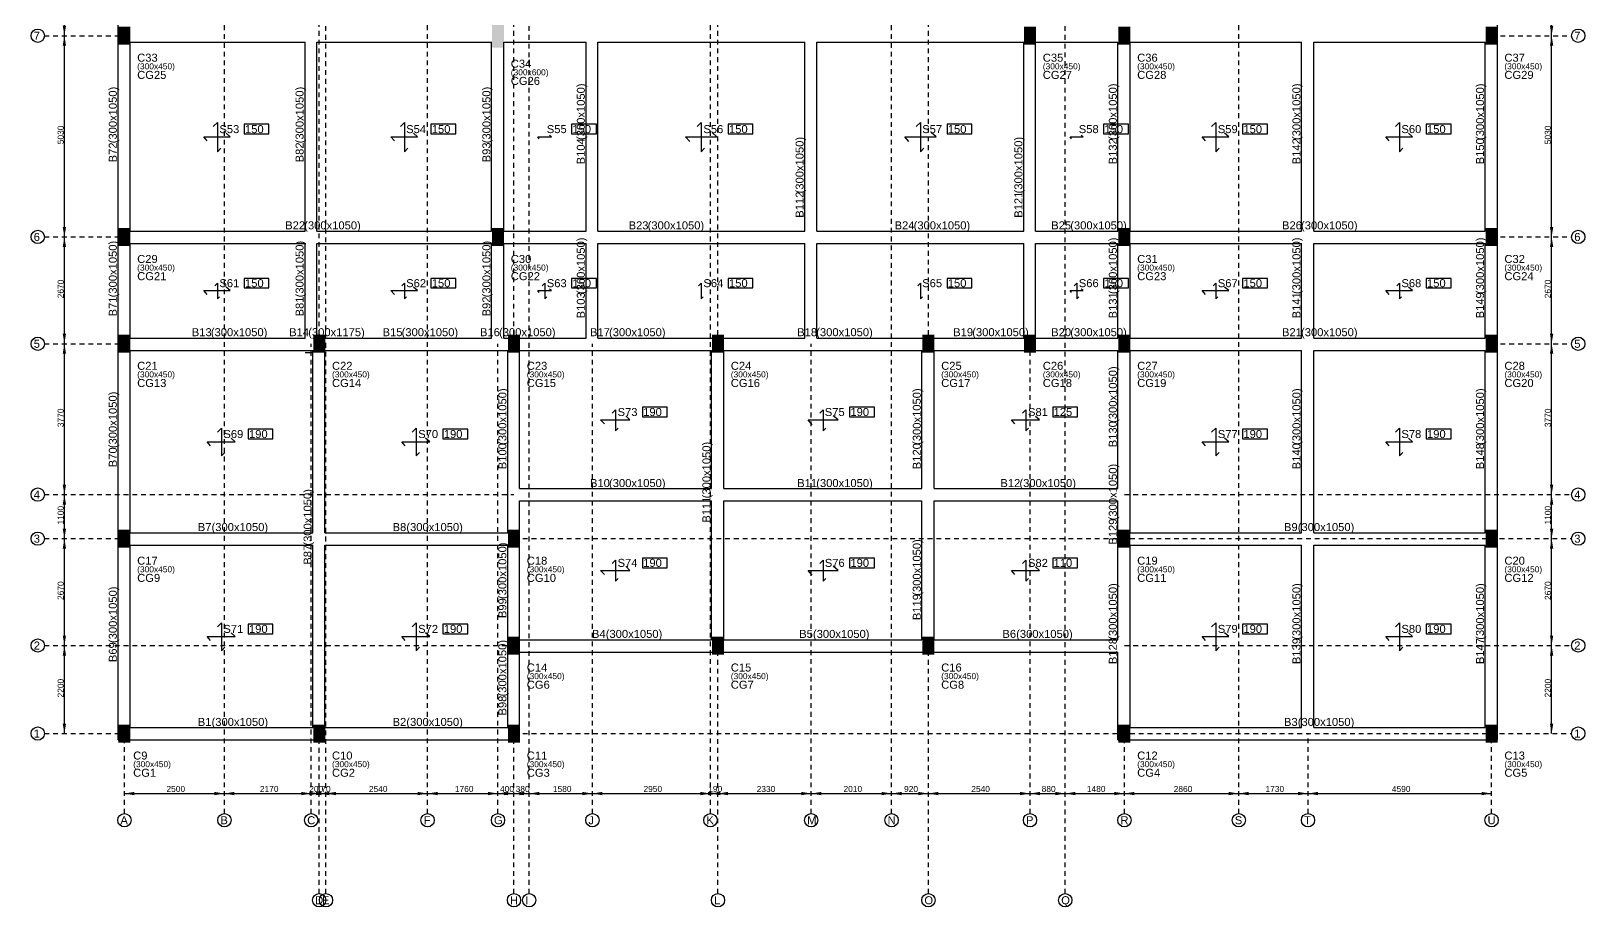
# Model space of a CAD drawing. Extents: x 0 to 98, y 3 to 248.
# Drawn here: x 29.05 to 67.89, y 3.28 to 25.16 of the extents above; entities that cross this region are included whole.
import ezdxf

# ---------------------------------------------------------------- set-up
doc = ezdxf.new("R2010")
doc.units = 0
doc.linetypes.add('ACAD_ISO02W100', pattern=[15, 12, -3])
for name, color, linetype in [('Beam_Dimensions', 3, 'CONTINUOUS'), ('Beam_Name', 3, 'CONTINUOUS'), ('CenterLine', 253, 'CONTINUOUS'), ('Column_Dimensions', 6, 'CONTINUOUS'), ('Column_Group', 6, 'CONTINUOUS'), ('Column_Name', 6, 'CONTINUOUS'), ('Columns', 6, 'CONTINUOUS'), ('Grid_Dimension', 7, 'CONTINUOUS'), ('GridName', 7, 'CONTINUOUS'), ('Layout', 2, 'CONTINUOUS'), ('Slab_Icon', 6, 'CONTINUOUS'), ('Slab_Name', 4, 'CONTINUOUS'), ('Slab_Thick', 4, 'CONTINUOUS')]:
    doc.layers.add(name, color=color, linetype=linetype)
doc.styles.add('STRUDS_Arial', font='ARIAL.TTF', dxfattribs={"height": 0.04})
doc.styles.add('stylebar', font='ARIAL.TTF', dxfattribs={"height": 0.04})

msp = doc.modelspace()

# ---------------------------------------------------------------- linework, layer by layer
at = {"layer": 'CenterLine', "linetype": 'ACAD_ISO02W100', "ltscale": 0.01}
for p, q in [((36.248, 17.35), (36.248, 59.38)), ((41.118, 17.35), (41.118, 59.38)), ((46.218, 17.35), (46.218, 59.38)), ((51.478, 17.35), (51.478, 59.38)), ((36.418, 3.61), (36.418, 47.84)), ((38.958, 5.61), (38.958, 47.84)), ((33.878, 5.61), (33.878, 45.17)), ((41.498, 3.61), (41.498, 45.17)), ((46.028, 5.61), (46.028, 45.17)), ((50.558, 5.61), (50.558, 45.17)), ((54.898, 3.61), (54.898, 45.17)), ((59.238, 5.61), (59.238, 45.17)), ((29.378, 25.05), (31.378, 25.05)), ((65.558, 25.05), (67.558, 25.05)), ((29.378, 20.02), (31.378, 20.02)), ((65.558, 20.02), (67.558, 20.02)), ((29.378, 17.35), (31.378, 17.35)), ((36.048, 5.61), (36.048, 17.35)), ((40.718, 5.61), (40.718, 17.35)), ((43.078, 5.61), (43.078, 17.35)), ((48.548, 5.61), (48.548, 17.35)), ((54.018, 5.61), (54.018, 17.35)), ((65.558, 17.35), (67.558, 17.35)), ((29.378, 13.58), (41.118, 13.58)), ((56.378, 13.58), (67.558, 13.58)), ((29.378, 12.48), (31.378, 12.48)), ((41.118, 12.48), (67.558, 12.48)), ((29.378, 9.81), (41.118, 9.81)), ((46.218, 3.61), (46.218, 9.81)), ((51.478, 3.61), (51.478, 9.81)), ((56.378, 9.81), (67.558, 9.81)), ((29.378, 7.61), (31.378, 7.61)), ((31.378, 5.61), (31.378, 7.61)), ((36.248, 3.61), (36.248, 7.61)), ((41.118, 7.61), (67.558, 7.61)), ((41.118, 3.61), (41.118, 7.61)), ((56.378, 5.61), (56.378, 7.61)), ((60.968, 5.61), (60.968, 7.61)), ((65.558, 5.61), (65.558, 7.61))]:
    msp.add_line(p, q, dxfattribs=at)
at = {"layer": 'Columns'}
for points in [[(31.228, 24.825), (31.228, 25.275), (31.528, 24.825), (31.528, 25.275)], [(40.568, 24.75), (40.568, 25.35), (40.868, 24.75), (40.868, 25.35)], [(53.868, 24.825), (53.868, 25.275), (54.168, 24.825), (54.168, 25.275)], [(56.228, 24.825), (56.228, 25.275), (56.528, 24.825), (56.528, 25.275)], [(65.408, 24.825), (65.408, 25.275), (65.708, 24.825), (65.708, 25.275)], [(31.228, 19.795), (31.228, 20.245), (31.528, 19.795), (31.528, 20.245)], [(40.568, 19.795), (40.568, 20.245), (40.868, 19.795), (40.868, 20.245)], [(56.228, 19.795), (56.228, 20.245), (56.528, 19.795), (56.528, 20.245)], [(65.408, 19.795), (65.408, 20.245), (65.708, 19.795), (65.708, 20.245)], [(31.228, 17.125), (31.228, 17.575), (31.528, 17.125), (31.528, 17.575)], [(36.098, 17.125), (36.098, 17.575), (36.398, 17.125), (36.398, 17.575)], [(40.968, 17.125), (40.968, 17.575), (41.268, 17.125), (41.268, 17.575)], [(46.068, 17.125), (46.068, 17.575), (46.368, 17.125), (46.368, 17.575)], [(51.328, 17.125), (51.328, 17.575), (51.628, 17.125), (51.628, 17.575)], [(53.868, 17.125), (53.868, 17.575), (54.168, 17.125), (54.168, 17.575)], [(56.228, 17.125), (56.228, 17.575), (56.528, 17.125), (56.528, 17.575)], [(65.408, 17.125), (65.408, 17.575), (65.708, 17.125), (65.708, 17.575)], [(31.228, 12.255), (31.228, 12.705), (31.528, 12.255), (31.528, 12.705)], [(40.968, 12.255), (40.968, 12.705), (41.268, 12.255), (41.268, 12.705)], [(56.228, 12.255), (56.228, 12.705), (56.528, 12.255), (56.528, 12.705)], [(65.408, 12.255), (65.408, 12.705), (65.708, 12.255), (65.708, 12.705)], [(40.968, 9.585), (40.968, 10.035), (41.268, 9.585), (41.268, 10.035)], [(46.068, 9.585), (46.068, 10.035), (46.368, 9.585), (46.368, 10.035)], [(51.328, 9.585), (51.328, 10.035), (51.628, 9.585), (51.628, 10.035)], [(31.228, 7.385), (31.228, 7.835), (31.528, 7.385), (31.528, 7.835)], [(36.098, 7.385), (36.098, 7.835), (36.398, 7.385), (36.398, 7.835)], [(40.968, 7.385), (40.968, 7.835), (41.268, 7.385), (41.268, 7.835)], [(56.228, 7.385), (56.228, 7.835), (56.528, 7.385), (56.528, 7.835)], [(65.408, 7.385), (65.408, 7.835), (65.708, 7.385), (65.708, 7.835)]]:
    msp.add_solid(points, dxfattribs=at)
at = {"layer": 'Grid_Dimension'}
for p, q in [((29.878, 25.05), (29.878, 30.08)), ((67.058, 25.05), (67.058, 30.08)), ((29.878, 20.02), (29.878, 25.05)), ((67.058, 20.02), (67.058, 25.05)), ((29.878, 17.35), (29.878, 20.02)), ((67.058, 17.35), (67.058, 20.02)), ((29.878, 13.58), (29.878, 17.35)), ((67.058, 13.58), (67.058, 17.35)), ((29.878, 12.48), (29.878, 13.58)), ((67.058, 12.48), (67.058, 13.58)), ((29.878, 9.81), (29.878, 12.48)), ((67.058, 9.81), (67.058, 12.48)), ((29.878, 7.61), (29.878, 9.81)), ((67.058, 7.61), (67.058, 9.81)), ((31.378, 6.11), (33.878, 6.11)), ((33.878, 6.11), (36.048, 6.11)), ((36.048, 6.11), (36.248, 6.11)), ((36.248, 6.11), (36.418, 6.11)), ((36.418, 6.11), (38.958, 6.11)), ((38.958, 6.11), (40.718, 6.11)), ((40.718, 6.11), (41.118, 6.11)), ((41.118, 6.11), (41.498, 6.11)), ((41.498, 6.11), (43.078, 6.11)), ((43.078, 6.11), (46.028, 6.11)), ((46.028, 6.11), (46.218, 6.11)), ((46.218, 6.11), (48.548, 6.11)), ((48.548, 6.11), (50.558, 6.11)), ((50.558, 6.11), (51.478, 6.11)), ((51.478, 6.11), (54.018, 6.11)), ((54.018, 6.11), (54.898, 6.11)), ((54.898, 6.11), (56.378, 6.11)), ((56.378, 6.11), (59.238, 6.11)), ((59.238, 6.11), (60.968, 6.11)), ((60.968, 6.11), (65.558, 6.11))]:
    msp.add_line(p, q, dxfattribs=at)
for points in [[(29.878, 25.05), (29.8364, 25.3), (29.878, 25.05), (29.9196, 25.3)], [(67.058, 25.05), (67.0164, 25.3), (67.058, 25.05), (67.0996, 25.3)], [(29.878, 25.05), (29.8364, 24.8), (29.878, 25.05), (29.9196, 24.8)], [(67.058, 25.05), (67.0164, 24.8), (67.058, 25.05), (67.0996, 24.8)], [(29.878, 20.02), (29.8364, 20.27), (29.878, 20.02), (29.9196, 20.27)], [(67.058, 20.02), (67.0164, 20.27), (67.058, 20.02), (67.0996, 20.27)], [(29.878, 20.02), (29.8364, 19.77), (29.878, 20.02), (29.9196, 19.77)], [(67.058, 20.02), (67.0164, 19.77), (67.058, 20.02), (67.0996, 19.77)], [(29.878, 17.35), (29.8364, 17.6), (29.878, 17.35), (29.9196, 17.6)], [(67.058, 17.35), (67.0164, 17.6), (67.058, 17.35), (67.0996, 17.6)], [(29.878, 17.35), (29.8364, 17.1), (29.878, 17.35), (29.9196, 17.1)], [(67.058, 17.35), (67.0164, 17.1), (67.058, 17.35), (67.0996, 17.1)], [(29.878, 13.58), (29.8364, 13.83), (29.878, 13.58), (29.9196, 13.83)], [(67.058, 13.58), (67.0164, 13.83), (67.058, 13.58), (67.0996, 13.83)], [(29.878, 13.58), (29.8364, 13.33), (29.878, 13.58), (29.9196, 13.33)], [(67.058, 13.58), (67.0164, 13.33), (67.058, 13.58), (67.0996, 13.33)], [(29.878, 12.48), (29.8364, 12.73), (29.878, 12.48), (29.9196, 12.73)], [(29.878, 12.48), (29.8364, 12.23), (29.878, 12.48), (29.9196, 12.23)], [(67.058, 12.48), (67.0164, 12.73), (67.058, 12.48), (67.0996, 12.73)], [(67.058, 12.48), (67.0164, 12.23), (67.058, 12.48), (67.0996, 12.23)], [(29.878, 9.81), (29.8364, 10.06), (29.878, 9.81), (29.9196, 10.06)], [(29.878, 9.81), (29.8364, 9.56), (29.878, 9.81), (29.9196, 9.56)], [(67.058, 9.81), (67.0164, 10.06), (67.058, 9.81), (67.0996, 10.06)], [(67.058, 9.81), (67.0164, 9.56), (67.058, 9.81), (67.0996, 9.56)], [(29.878, 7.61), (29.8364, 7.86), (29.878, 7.61), (29.9196, 7.86)], [(67.058, 7.61), (67.0164, 7.86), (67.058, 7.61), (67.0996, 7.86)], [(31.378, 6.11), (31.628, 6.1516), (31.378, 6.11), (31.628, 6.0684)], [(33.878, 6.11), (33.628, 6.1516), (33.878, 6.11), (33.628, 6.0684)], [(33.878, 6.11), (34.128, 6.1516), (33.878, 6.11), (34.128, 6.0684)], [(36.048, 6.11), (35.798, 6.1516), (36.048, 6.11), (35.798, 6.0684)], [(36.248, 6.11), (35.998, 6.1516), (36.248, 6.11), (35.998, 6.0684)], [(36.048, 6.11), (36.298, 6.1516), (36.048, 6.11), (36.298, 6.0684)], [(36.418, 6.11), (36.168, 6.1516), (36.418, 6.11), (36.168, 6.0684)], [(36.248, 6.11), (36.498, 6.1516), (36.248, 6.11), (36.498, 6.0684)], [(36.418, 6.11), (36.668, 6.1516), (36.418, 6.11), (36.668, 6.0684)], [(38.958, 6.11), (38.708, 6.1516), (38.958, 6.11), (38.708, 6.0684)], [(38.958, 6.11), (39.208, 6.1516), (38.958, 6.11), (39.208, 6.0684)], [(40.718, 6.11), (40.468, 6.1516), (40.718, 6.11), (40.468, 6.0684)], [(40.718, 6.11), (40.968, 6.1516), (40.718, 6.11), (40.968, 6.0684)], [(41.118, 6.11), (40.868, 6.1516), (41.118, 6.11), (40.868, 6.0684)], [(41.118, 6.11), (41.368, 6.1516), (41.118, 6.11), (41.368, 6.0684)], [(41.498, 6.11), (41.248, 6.1516), (41.498, 6.11), (41.248, 6.0684)], [(41.498, 6.11), (41.748, 6.1516), (41.498, 6.11), (41.748, 6.0684)], [(43.078, 6.11), (42.828, 6.1516), (43.078, 6.11), (42.828, 6.0684)], [(43.078, 6.11), (43.328, 6.1516), (43.078, 6.11), (43.328, 6.0684)], [(46.028, 6.11), (45.778, 6.1516), (46.028, 6.11), (45.778, 6.0684)], [(46.218, 6.11), (45.968, 6.1516), (46.218, 6.11), (45.968, 6.0684)], [(46.028, 6.11), (46.278, 6.1516), (46.028, 6.11), (46.278, 6.0684)], [(46.218, 6.11), (46.468, 6.1516), (46.218, 6.11), (46.468, 6.0684)], [(48.548, 6.11), (48.298, 6.1516), (48.548, 6.11), (48.298, 6.0684)], [(48.548, 6.11), (48.798, 6.1516), (48.548, 6.11), (48.798, 6.0684)], [(50.558, 6.11), (50.308, 6.1516), (50.558, 6.11), (50.308, 6.0684)], [(50.558, 6.11), (50.808, 6.1516), (50.558, 6.11), (50.808, 6.0684)], [(51.478, 6.11), (51.228, 6.1516), (51.478, 6.11), (51.228, 6.0684)], [(51.478, 6.11), (51.728, 6.1516), (51.478, 6.11), (51.728, 6.0684)], [(54.018, 6.11), (53.768, 6.1516), (54.018, 6.11), (53.768, 6.0684)], [(54.018, 6.11), (54.268, 6.1516), (54.018, 6.11), (54.268, 6.0684)], [(54.898, 6.11), (54.648, 6.1516), (54.898, 6.11), (54.648, 6.0684)], [(54.898, 6.11), (55.148, 6.1516), (54.898, 6.11), (55.148, 6.0684)], [(56.378, 6.11), (56.128, 6.1516), (56.378, 6.11), (56.128, 6.0684)], [(56.378, 6.11), (56.628, 6.1516), (56.378, 6.11), (56.628, 6.0684)], [(59.238, 6.11), (58.988, 6.1516), (59.238, 6.11), (58.988, 6.0684)], [(59.238, 6.11), (59.488, 6.1516), (59.238, 6.11), (59.488, 6.0684)], [(60.968, 6.11), (60.718, 6.1516), (60.968, 6.11), (60.718, 6.0684)], [(60.968, 6.11), (61.218, 6.1516), (60.968, 6.11), (61.218, 6.0684)], [(65.558, 6.11), (65.308, 6.1516), (65.558, 6.11), (65.308, 6.0684)]]:
    msp.add_solid(points, dxfattribs=at)
at = {"layer": 'GridName'}
for centre in [(29.2116, 25.05), (67.7244, 25.05), (29.2116, 20.02), (67.7244, 20.02), (29.2116, 17.35), (67.7244, 17.35), (29.2116, 13.58), (67.7244, 13.58), (29.2116, 12.48), (67.7244, 12.48), (29.2116, 9.81), (67.7244, 9.81), (29.2116, 7.61), (67.7244, 7.61), (31.378, 5.4436), (33.878, 5.4436), (36.048, 5.4436), (38.958, 5.4436), (40.718, 5.4436), (43.078, 5.4436), (46.028, 5.4436), (48.548, 5.4436), (50.558, 5.4436), (54.018, 5.4436), (56.378, 5.4436), (59.238, 5.4436), (60.968, 5.4436), (65.558, 5.4436), (36.248, 3.4436), (36.418, 3.4436), (41.118, 3.4436), (41.498, 3.4436), (46.218, 3.4436), (51.478, 3.4436), (54.898, 3.4436)]:
    msp.add_circle(centre, 0.1664, dxfattribs=at)
at = {"layer": 'Layout'}
for p, q in [((31.2193, 24.8904), (31.2193, 30.2155)), ((65.7051, 24.8904), (65.7051, 30.2155)), ((31.2193, 19.8544), (31.2193, 25.1966)), ((31.5255, 24.8904), (35.8979, 24.8904)), ((31.5255, 20.1607), (31.5255, 24.8904)), ((35.8979, 20.1607), (35.8979, 24.8904)), ((36.1871, 24.8904), (40.5595, 24.8904)), ((36.1871, 20.1607), (36.1871, 24.8904)), ((40.5595, 20.1607), (40.5595, 24.8904)), ((40.8658, 24.8904), (42.9244, 24.8904)), ((40.8658, 20.1607), (40.8658, 24.8904)), ((42.9244, 20.1607), (42.9244, 24.8904)), ((43.2136, 24.8904), (48.3856, 24.8904)), ((43.2136, 20.1607), (43.2136, 24.8904)), ((48.3856, 20.1607), (48.3856, 24.8904)), ((48.6919, 24.8904), (53.8639, 24.8904)), ((48.6919, 20.1607), (48.6919, 24.8904)), ((53.8639, 20.1607), (53.8639, 24.8904)), ((54.1531, 24.8904), (56.2117, 24.8904)), ((54.1531, 20.1607), (54.1531, 24.8904)), ((56.2117, 20.1607), (56.2117, 24.8904)), ((56.518, 24.8904), (60.8053, 24.8904)), ((56.518, 20.1607), (56.518, 24.8904)), ((60.8053, 20.1607), (60.8053, 24.8904)), ((61.1115, 24.8904), (65.3989, 24.8904)), ((61.1115, 20.1607), (61.1115, 24.8904)), ((65.3989, 20.1607), (65.3989, 24.8904)), ((65.7051, 19.8544), (65.7051, 25.1966)), ((31.2193, 17.1834), (31.2193, 20.1607)), ((31.5255, 20.1607), (35.8979, 20.1607)), ((31.5255, 19.8544), (35.8979, 19.8544)), ((31.5255, 17.4896), (31.5255, 19.8544)), ((35.8979, 17.4896), (35.8979, 19.8544)), ((36.1871, 20.1607), (40.5595, 20.1607)), ((36.1871, 19.8544), (40.5595, 19.8544)), ((36.1871, 17.4896), (36.1871, 19.8544)), ((40.5595, 17.4896), (40.5595, 19.8544)), ((40.8658, 20.1607), (42.9244, 20.1607)), ((40.8658, 19.8544), (42.9244, 19.8544)), ((40.8658, 17.4896), (40.8658, 19.8544)), ((42.9244, 17.4896), (42.9244, 19.8544)), ((43.2136, 20.1607), (48.3856, 20.1607)), ((43.2136, 19.8544), (48.3856, 19.8544)), ((43.2136, 17.4896), (43.2136, 19.8544)), ((48.3856, 17.4896), (48.3856, 19.8544)), ((48.6919, 20.1607), (53.8639, 20.1607)), ((48.6919, 19.8544), (53.8639, 19.8544)), ((48.6919, 17.4896), (48.6919, 19.8544)), ((53.8639, 17.4896), (53.8639, 19.8544)), ((54.1531, 20.1607), (56.2117, 20.1607)), ((54.1531, 19.8544), (56.2117, 19.8544)), ((54.1531, 17.4896), (54.1531, 19.8544)), ((56.2117, 17.4896), (56.2117, 19.8544)), ((56.518, 20.1607), (60.8053, 20.1607)), ((56.518, 19.8544), (60.8053, 19.8544)), ((56.518, 17.4896), (56.518, 19.8544)), ((60.8053, 17.4896), (60.8053, 19.8544)), ((61.1115, 20.1607), (65.3989, 20.1607)), ((61.1115, 19.8544), (65.3989, 19.8544)), ((61.1115, 17.4896), (61.1115, 19.8544)), ((65.3989, 17.4896), (65.3989, 19.8544)), ((65.7051, 17.1834), (65.7051, 20.1607)), ((31.2193, 12.3176), (31.2193, 17.4896)), ((31.5255, 17.4896), (35.8979, 17.4896)), ((36.0851, 17.4896), (40.5595, 17.4896)), ((36.1871, 17.5577), (36.3913, 17.5577)), ((40.8658, 17.4896), (41.2571, 17.4896)), ((40.9679, 17.4896), (42.9244, 17.4896)), ((43.2136, 17.4896), (46.3611, 17.4896)), ((46.0548, 17.4896), (48.3856, 17.4896)), ((48.6919, 17.4896), (51.6181, 17.4896)), ((51.3119, 17.4896), (53.8639, 17.4896)), ((54.1531, 17.4896), (56.2117, 17.4896)), ((56.518, 17.4896), (60.8053, 17.4896)), ((61.1115, 17.4896), (65.3989, 17.4896)), ((65.7051, 12.3176), (65.7051, 17.4896)), ((31.5255, 17.1834), (36.1871, 17.1834)), ((31.5255, 12.6238), (31.5255, 17.1834)), ((35.8979, 17.1323), (36.0851, 17.1323)), ((36.0851, 12.6238), (36.0851, 17.1834)), ((36.3913, 17.1834), (40.8658, 17.1834)), ((36.3913, 12.6238), (36.3913, 17.1834)), ((40.5595, 17.1834), (40.9679, 17.1834)), ((40.9679, 13.4234), (40.9679, 17.1834)), ((41.2571, 17.1834), (43.2136, 17.1834)), ((41.2571, 13.7297), (41.2571, 17.1834)), ((42.9244, 17.1834), (46.0548, 17.1834)), ((46.0548, 13.7297), (46.0548, 17.1834)), ((46.3611, 17.1834), (48.6919, 17.1834)), ((46.3611, 13.7297), (46.3611, 17.1834)), ((48.3856, 17.1834), (51.3119, 17.1834)), ((51.3119, 13.7297), (51.3119, 17.1834)), ((51.6181, 17.1834), (54.1531, 17.1834)), ((51.6181, 13.7297), (51.6181, 17.1834)), ((53.8639, 17.1834), (56.2117, 17.1834)), ((56.2117, 13.7297), (56.2117, 17.1834)), ((56.518, 17.1834), (60.8053, 17.1834)), ((56.518, 13.4234), (56.518, 17.1834)), ((60.8053, 12.6238), (60.8053, 17.1834)), ((61.1115, 17.1834), (65.3989, 17.1834)), ((61.1115, 12.6238), (61.1115, 17.1834)), ((65.3989, 12.6238), (65.3989, 17.1834)), ((40.9679, 12.6238), (40.9679, 13.7297)), ((41.2571, 13.7297), (46.0548, 13.7297)), ((46.3611, 13.7297), (51.3119, 13.7297)), ((51.6181, 13.7297), (56.2117, 13.7297)), ((56.518, 12.6238), (56.518, 13.7297)), ((41.2571, 12.3176), (41.2571, 13.4234)), ((41.2571, 13.4234), (46.0548, 13.4234)), ((46.0548, 9.9527), (46.0548, 13.4234)), ((46.3611, 9.9527), (46.3611, 13.4234)), ((46.3611, 13.4234), (51.3119, 13.4234)), ((51.3119, 12.4707), (51.3119, 13.4234)), ((51.6181, 12.4707), (51.6181, 13.4234)), ((51.6181, 13.4234), (56.2117, 13.4234)), ((56.2117, 12.3176), (56.2117, 13.4234)), ((31.2193, 7.4518), (31.2193, 12.6238)), ((31.5255, 12.6238), (36.0851, 12.6238)), ((36.3913, 12.6238), (40.9679, 12.6238)), ((41.2571, 9.9527), (41.2571, 12.6238)), ((51.3119, 9.9527), (51.3119, 12.4707)), ((51.6181, 9.9527), (51.6181, 12.4707)), ((56.2117, 9.9527), (56.2117, 12.6238)), ((56.518, 12.6238), (60.8053, 12.6238)), ((61.1115, 12.6238), (65.3989, 12.6238)), ((65.7051, 7.4518), (65.7051, 12.6238)), ((31.5255, 12.3176), (36.0851, 12.3176)), ((31.5255, 7.758), (31.5255, 12.3176)), ((36.0851, 7.758), (36.0851, 12.3176)), ((36.3913, 12.3176), (40.9679, 12.3176)), ((36.3913, 7.758), (36.3913, 12.3176)), ((40.9679, 9.6465), (40.9679, 12.3176)), ((56.518, 12.3176), (60.8053, 12.3176)), ((56.518, 9.6465), (56.518, 12.3176)), ((60.8053, 7.758), (60.8053, 12.3176)), ((61.1115, 12.3176), (65.3989, 12.3176)), ((61.1115, 7.758), (61.1115, 12.3176)), ((65.3989, 7.758), (65.3989, 12.3176)), ((40.9679, 7.758), (40.9679, 9.9527)), ((41.2571, 9.9527), (46.0548, 9.9527)), ((46.3611, 9.9527), (51.3119, 9.9527)), ((51.6181, 9.9527), (56.2117, 9.9527)), ((56.518, 7.758), (56.518, 9.9527)), ((41.2571, 7.4518), (41.2571, 9.6465)), ((41.2571, 9.6465), (46.3611, 9.6465)), ((46.0548, 9.6465), (51.6181, 9.6465)), ((51.3119, 9.6465), (56.2117, 9.6465)), ((56.2117, 7.4518), (56.2117, 9.6465)), ((31.2193, 7.4518), (36.3913, 7.4518)), ((31.5255, 7.758), (36.0851, 7.758)), ((36.0851, 7.4518), (41.2571, 7.4518)), ((36.3913, 7.758), (40.9679, 7.758)), ((56.2117, 7.4518), (61.1115, 7.4518)), ((56.518, 7.758), (60.8053, 7.758)), ((60.8053, 7.4518), (65.7051, 7.4518)), ((61.1115, 7.758), (65.3989, 7.758))]:
    msp.add_line(p, q, dxfattribs=at)
at = {"layer": 'Slab_Icon'}
for p, q in [((33.6011, 22.7807), (33.7032, 22.8828)), ((33.7032, 22.8828), (33.7032, 22.1512)), ((34.0265, 22.5255), (33.9244, 22.6106)), ((38.2798, 22.7807), (38.3819, 22.8828)), ((38.3819, 22.8828), (38.3819, 22.1512)), ((38.7051, 22.5255), (38.603, 22.6106)), ((42.0567, 22.5255), (42.0057, 22.5595)), ((45.6975, 22.7807), (45.7996, 22.8828)), ((45.7996, 22.8828), (45.7996, 22.1512)), ((46.1909, 22.5255), (46.0718, 22.6276)), ((51.1758, 22.7807), (51.2779, 22.8828)), ((51.2779, 22.8828), (51.2779, 22.1512)), ((51.6692, 22.5255), (51.5501, 22.6276)), ((55.344, 22.5255), (55.293, 22.5595)), ((58.5595, 22.7807), (58.6616, 22.8828)), ((58.6616, 22.8828), (58.6616, 22.1512)), ((58.9849, 22.5255), (58.8828, 22.6106)), ((63.1531, 22.7807), (63.2552, 22.8828)), ((63.2552, 22.8828), (63.2552, 22.1512)), ((63.5784, 22.5255), (63.4764, 22.6106)), ((33.448, 22.4234), (33.3629, 22.5255)), ((33.3629, 22.5255), (34.0265, 22.5255)), ((33.7032, 22.1512), (33.7883, 22.2363)), ((38.1267, 22.4234), (38.0416, 22.5255)), ((38.0416, 22.5255), (38.7051, 22.5255)), ((38.3819, 22.1512), (38.4669, 22.2363)), ((41.7505, 22.4745), (41.7164, 22.5255)), ((41.7164, 22.5255), (42.0567, 22.5255)), ((45.5104, 22.4064), (45.4083, 22.5255)), ((45.4083, 22.5255), (46.1909, 22.5255)), ((45.7996, 22.1512), (45.8847, 22.2363)), ((50.9887, 22.4064), (50.8866, 22.5255)), ((50.8866, 22.5255), (51.6692, 22.5255)), ((51.2779, 22.1512), (51.3629, 22.2363)), ((55.0548, 22.4745), (55.0208, 22.5255)), ((55.0208, 22.5255), (55.344, 22.5255)), ((58.4064, 22.4234), (58.3214, 22.5255)), ((58.3214, 22.5255), (58.9849, 22.5255)), ((58.6616, 22.1512), (58.7467, 22.2363)), ((63, 22.4234), (62.9149, 22.5255)), ((62.9149, 22.5255), (63.5784, 22.5255)), ((63.2552, 22.1512), (63.3403, 22.2363)), ((33.448, 18.5784), (33.3629, 18.6805)), ((33.3629, 18.6805), (34.0265, 18.6805)), ((33.6352, 18.7996), (33.7032, 18.8677)), ((33.7032, 18.8677), (33.7032, 18.4764)), ((34.0265, 18.6805), (33.9244, 18.7656)), ((38.1267, 18.5784), (38.0416, 18.6805)), ((38.0416, 18.6805), (38.7051, 18.6805)), ((38.3138, 18.7996), (38.3819, 18.8677)), ((38.3819, 18.8677), (38.3819, 18.4764)), ((38.7051, 18.6805), (38.603, 18.7656)), ((41.7505, 18.6295), (41.7164, 18.6805)), ((41.7164, 18.6805), (42.0567, 18.6805)), ((41.8185, 18.7996), (41.8866, 18.8677)), ((41.8866, 18.8677), (41.8866, 18.4764)), ((42.0567, 18.6805), (42.0057, 18.7146)), ((45.7316, 18.7996), (45.7996, 18.8677)), ((45.7996, 18.8677), (45.7996, 18.4764)), ((51.2098, 18.7996), (51.2779, 18.8677)), ((51.2779, 18.8677), (51.2779, 18.4764)), ((55.0548, 18.6295), (55.0208, 18.6805)), ((55.0208, 18.6805), (55.344, 18.6805)), ((55.1229, 18.7996), (55.1909, 18.8677)), ((55.1909, 18.8677), (55.1909, 18.4764)), ((55.344, 18.6805), (55.293, 18.7146)), ((58.4064, 18.5784), (58.3214, 18.6805)), ((58.3214, 18.6805), (58.9849, 18.6805)), ((58.5936, 18.7996), (58.6616, 18.8677)), ((58.6616, 18.8677), (58.6616, 18.4764)), ((58.9849, 18.6805), (58.8828, 18.7656)), ((63, 18.5784), (62.9149, 18.6805)), ((62.9149, 18.6805), (63.5784, 18.6805)), ((63.1871, 18.7996), (63.2552, 18.8677)), ((63.2552, 18.8677), (63.2552, 18.4764)), ((63.5784, 18.6805), (63.4764, 18.7656)), ((33.7032, 18.4764), (33.7543, 18.5274)), ((38.3819, 18.4764), (38.4329, 18.5274)), ((41.8866, 18.4764), (41.9376, 18.5274)), ((45.7996, 18.4764), (45.8507, 18.5274)), ((51.2779, 18.4764), (51.3289, 18.5274)), ((55.1909, 18.4764), (55.242, 18.5274)), ((58.6616, 18.4764), (58.7127, 18.5274)), ((63.2552, 18.4764), (63.3062, 18.5274)), ((43.5709, 15.6181), (43.656, 15.7032)), ((43.656, 15.7032), (43.656, 15.1758)), ((44.0132, 15.448), (43.9112, 15.5501)), ((48.7599, 15.6181), (48.845, 15.7032)), ((48.845, 15.7032), (48.845, 15.1758)), ((49.2193, 15.448), (49.1002, 15.5501)), ((53.8299, 15.6181), (53.9149, 15.7032)), ((53.9149, 15.7032), (53.9149, 15.1758)), ((33.7032, 15.1418), (33.8053, 15.2439)), ((33.8053, 15.2439), (33.8053, 14.5463)), ((38.569, 15.1418), (38.6711, 15.2439)), ((38.6711, 15.2439), (38.6711, 14.5463)), ((43.3837, 15.3459), (43.2817, 15.448)), ((43.2817, 15.448), (44.0132, 15.448)), ((43.656, 15.1758), (43.724, 15.2439)), ((48.5728, 15.3289), (48.4707, 15.448)), ((48.4707, 15.448), (49.2193, 15.448)), ((48.845, 15.1758), (48.913, 15.2439)), ((53.6427, 15.3459), (53.5577, 15.448)), ((53.5577, 15.448), (54.2552, 15.448)), ((53.9149, 15.1758), (53.983, 15.2439)), ((54.2552, 15.448), (54.1531, 15.5331)), ((58.5595, 15.1418), (58.6616, 15.2439)), ((58.6616, 15.2439), (58.6616, 14.5463)), ((63.1531, 15.1418), (63.2552, 15.2439)), ((63.2552, 15.2439), (63.2552, 14.5463)), ((33.5331, 14.8015), (33.448, 14.9036)), ((33.448, 14.9036), (34.1456, 14.9036)), ((34.1456, 14.9036), (34.0435, 14.9887)), ((38.3989, 14.8015), (38.3138, 14.9036)), ((38.3138, 14.9036), (39.0113, 14.9036)), ((39.0113, 14.9036), (38.9093, 14.9887)), ((58.4064, 14.8015), (58.3214, 14.9036)), ((58.3214, 14.9036), (58.9849, 14.9036)), ((58.9849, 14.9036), (58.8828, 14.9887)), ((63, 14.8015), (62.9149, 14.9036)), ((62.9149, 14.9036), (63.5784, 14.9036)), ((63.5784, 14.9036), (63.4764, 14.9887)), ((33.8053, 14.5463), (33.8904, 14.6314)), ((38.6711, 14.5463), (38.7561, 14.6314)), ((58.6616, 14.5463), (58.7467, 14.6314)), ((63.2552, 14.5463), (63.3403, 14.6314)), ((43.3837, 11.586), (43.2817, 11.6881)), ((43.2817, 11.6881), (44.0132, 11.6881)), ((43.5709, 11.8582), (43.656, 11.9433)), ((43.656, 11.9433), (43.656, 11.4159)), ((44.0132, 11.6881), (43.9112, 11.7902)), ((48.5728, 11.569), (48.4707, 11.6881)), ((48.4707, 11.6881), (49.2193, 11.6881)), ((48.7599, 11.8582), (48.845, 11.9433)), ((48.845, 11.9433), (48.845, 11.4159)), ((49.2193, 11.6881), (49.1002, 11.7902)), ((53.6427, 11.586), (53.5577, 11.6881)), ((53.5577, 11.6881), (54.2552, 11.6881)), ((53.8299, 11.8582), (53.9149, 11.9433)), ((53.9149, 11.9433), (53.9149, 11.4159)), ((54.2552, 11.6881), (54.1531, 11.7732)), ((43.656, 11.4159), (43.724, 11.4839)), ((48.845, 11.4159), (48.913, 11.4839)), ((53.9149, 11.4159), (53.983, 11.4839)), ((33.7032, 10.276), (33.8053, 10.3781)), ((33.8053, 10.3781), (33.8053, 9.6805)), ((34.1456, 10.0378), (34.0435, 10.1229)), ((38.569, 10.276), (38.6711, 10.3781)), ((38.6711, 10.3781), (38.6711, 9.6805)), ((39.0113, 10.0378), (38.9093, 10.1229)), ((58.5595, 10.276), (58.6616, 10.3781)), ((58.6616, 10.3781), (58.6616, 9.6805)), ((58.9849, 10.0378), (58.8828, 10.1229)), ((63.1531, 10.276), (63.2552, 10.3781)), ((63.2552, 10.3781), (63.2552, 9.6805)), ((63.5784, 10.0378), (63.4764, 10.1229)), ((33.5331, 9.9357), (33.448, 10.0378)), ((33.448, 10.0378), (34.1456, 10.0378)), ((33.8053, 9.6805), (33.8904, 9.7656)), ((38.3989, 9.9357), (38.3138, 10.0378)), ((38.3138, 10.0378), (39.0113, 10.0378)), ((38.6711, 9.6805), (38.7561, 9.7656)), ((58.4064, 9.9357), (58.3214, 10.0378)), ((58.3214, 10.0378), (58.9849, 10.0378)), ((58.6616, 9.6805), (58.7467, 9.7656)), ((63, 9.9357), (62.9149, 10.0378)), ((62.9149, 10.0378), (63.5784, 10.0378)), ((63.2552, 9.6805), (63.3403, 9.7656))]:
    msp.add_line(p, q, dxfattribs=at)
at = {"layer": 'Slab_Thick'}
for p, q in [((34.993, 22.835), (34.373, 22.835)), ((34.373, 22.835), (34.373, 22.595)), ((34.373, 22.595), (34.993, 22.595)), ((34.993, 22.595), (34.993, 22.835)), ((39.663, 22.835), (39.043, 22.835)), ((39.043, 22.835), (39.043, 22.595)), ((39.043, 22.595), (39.663, 22.595)), ((39.663, 22.595), (39.663, 22.835)), ((43.178, 22.835), (42.558, 22.835)), ((42.558, 22.835), (42.558, 22.595)), ((42.558, 22.595), (43.178, 22.595)), ((43.178, 22.595), (43.178, 22.835)), ((47.093, 22.835), (46.473, 22.835)), ((46.473, 22.835), (46.473, 22.595)), ((46.473, 22.595), (47.093, 22.595)), ((47.093, 22.595), (47.093, 22.835)), ((52.563, 22.835), (51.943, 22.835)), ((51.943, 22.835), (51.943, 22.595)), ((51.943, 22.595), (52.563, 22.595)), ((52.563, 22.595), (52.563, 22.835)), ((56.478, 22.835), (55.858, 22.835)), ((55.858, 22.835), (55.858, 22.595)), ((55.858, 22.595), (56.478, 22.595)), ((56.478, 22.595), (56.478, 22.835)), ((59.953, 22.835), (59.333, 22.835)), ((59.333, 22.835), (59.333, 22.595)), ((59.333, 22.595), (59.953, 22.595)), ((59.953, 22.595), (59.953, 22.835)), ((64.543, 22.835), (63.923, 22.835)), ((63.923, 22.835), (63.923, 22.595)), ((63.923, 22.595), (64.543, 22.595)), ((64.543, 22.595), (64.543, 22.835)), ((34.993, 18.985), (34.373, 18.985)), ((34.373, 18.985), (34.373, 18.745)), ((34.373, 18.745), (34.993, 18.745)), ((34.993, 18.745), (34.993, 18.985)), ((39.663, 18.985), (39.043, 18.985)), ((39.043, 18.985), (39.043, 18.745)), ((39.043, 18.745), (39.663, 18.745)), ((39.663, 18.745), (39.663, 18.985)), ((43.178, 18.985), (42.558, 18.985)), ((42.558, 18.985), (42.558, 18.745)), ((42.558, 18.745), (43.178, 18.745)), ((43.178, 18.745), (43.178, 18.985)), ((47.093, 18.985), (46.473, 18.985)), ((46.473, 18.985), (46.473, 18.745)), ((46.473, 18.745), (47.093, 18.745)), ((47.093, 18.745), (47.093, 18.985)), ((52.563, 18.985), (51.943, 18.985)), ((51.943, 18.985), (51.943, 18.745)), ((51.943, 18.745), (52.563, 18.745)), ((52.563, 18.745), (52.563, 18.985)), ((56.478, 18.985), (55.858, 18.985)), ((55.858, 18.985), (55.858, 18.745)), ((55.858, 18.745), (56.478, 18.745)), ((56.478, 18.745), (56.478, 18.985)), ((59.953, 18.985), (59.333, 18.985)), ((59.333, 18.985), (59.333, 18.745)), ((59.333, 18.745), (59.953, 18.745)), ((59.953, 18.745), (59.953, 18.985)), ((64.543, 18.985), (63.923, 18.985)), ((63.923, 18.985), (63.923, 18.745)), ((63.923, 18.745), (64.543, 18.745)), ((64.543, 18.745), (64.543, 18.985)), ((44.948, 15.765), (44.328, 15.765)), ((44.328, 15.765), (44.328, 15.525)), ((44.948, 15.525), (44.948, 15.765)), ((50.128, 15.765), (49.508, 15.765)), ((49.508, 15.765), (49.508, 15.525)), ((50.128, 15.525), (50.128, 15.765)), ((55.208, 15.765), (54.588, 15.765)), ((54.588, 15.765), (54.588, 15.525)), ((55.208, 15.525), (55.208, 15.765)), ((35.093, 15.215), (34.473, 15.215)), ((34.473, 15.215), (34.473, 14.975)), ((35.093, 14.975), (35.093, 15.215)), ((39.963, 15.215), (39.343, 15.215)), ((39.343, 15.215), (39.343, 14.975)), ((39.963, 14.975), (39.963, 15.215)), ((44.328, 15.525), (44.948, 15.525)), ((49.508, 15.525), (50.128, 15.525)), ((54.588, 15.525), (55.208, 15.525)), ((59.953, 15.215), (59.333, 15.215)), ((59.333, 15.215), (59.333, 14.975)), ((59.953, 14.975), (59.953, 15.215)), ((64.543, 15.215), (63.923, 15.215)), ((63.923, 15.215), (63.923, 14.975)), ((64.543, 14.975), (64.543, 15.215)), ((34.473, 14.975), (35.093, 14.975)), ((39.343, 14.975), (39.963, 14.975)), ((59.333, 14.975), (59.953, 14.975)), ((63.923, 14.975), (64.543, 14.975)), ((44.948, 11.995), (44.328, 11.995)), ((44.328, 11.995), (44.328, 11.755)), ((44.328, 11.755), (44.948, 11.755)), ((44.948, 11.755), (44.948, 11.995)), ((50.128, 11.995), (49.508, 11.995)), ((49.508, 11.995), (49.508, 11.755)), ((49.508, 11.755), (50.128, 11.755)), ((50.128, 11.755), (50.128, 11.995)), ((55.208, 11.995), (54.588, 11.995)), ((54.588, 11.995), (54.588, 11.755)), ((54.588, 11.755), (55.208, 11.755)), ((55.208, 11.755), (55.208, 11.995)), ((35.093, 10.345), (34.473, 10.345)), ((34.473, 10.345), (34.473, 10.105)), ((34.473, 10.105), (35.093, 10.105)), ((35.093, 10.105), (35.093, 10.345)), ((39.963, 10.345), (39.343, 10.345)), ((39.343, 10.345), (39.343, 10.105)), ((39.343, 10.105), (39.963, 10.105)), ((39.963, 10.105), (39.963, 10.345)), ((59.953, 10.345), (59.333, 10.345)), ((59.333, 10.345), (59.333, 10.105)), ((59.333, 10.105), (59.953, 10.105)), ((59.953, 10.105), (59.953, 10.345)), ((64.543, 10.345), (63.923, 10.345)), ((63.923, 10.345), (63.923, 10.105)), ((63.923, 10.105), (64.543, 10.105)), ((64.543, 10.105), (64.543, 10.345))]:
    msp.add_line(p, q, dxfattribs=at)

# ---------------------------------------------------------------- texts
at = {"layer": 'Beam_Dimensions', "style": 'STRUDS_Arial'}
for p in [(31.188, 22.361), (35.858, 22.361), (40.528, 22.361), (42.888, 22.443), (56.188, 22.443), (60.778, 22.443), (65.368, 22.443), (48.358, 21.108), (53.828, 21.108), (31.188, 18.511), (35.858, 18.511), (40.528, 18.511), (42.888, 18.593), (56.188, 18.593), (60.778, 18.593), (65.368, 18.593), (56.188, 15.373), (31.188, 14.741), (40.928, 14.823), (51.288, 14.823), (60.778, 14.823), (65.368, 14.823), (46.028, 13.488), (56.188, 12.938), (36.058, 12.306), (51.288, 11.053), (40.928, 10.971), (31.188, 9.871), (56.188, 9.953), (60.778, 9.953), (65.368, 9.953), (40.928, 8.536)]:
    msp.add_text('(300x1050)', height=0.2, rotation=90, dxfattribs=at).set_placement(p)
for s, p in [('(300x1050)', (35.874, 20.21)), ('(300x1050)', (44.459, 20.21)), ('(300x1050)', (51.109, 20.21)), ('(300x1050)', (55.024, 20.21)), ('(300x1050)', (60.794, 20.21)), ('(300x1050)', (33.539, 17.54)), ('(300x1175)', (35.974, 17.54)), ('(300x1050)', (38.309, 17.54)), ('(300x1050)', (40.744, 17.54)), ('(300x1050)', (43.494, 17.54)), ('(300x1050)', (48.674, 17.54)), ('(300x1050)', (52.574, 17.54)), ('(300x1050)', (55.024, 17.54)), ('(300x1050)', (60.794, 17.54)), ('(300x1050)', (43.494, 13.77)), ('(300x1050)', (48.674, 13.77)), ('(300x1050)', (53.754, 13.77)), ('(300x1050)', (33.557, 12.67)), ('(300x1050)', (38.427, 12.67)), ('(300x1050)', (60.712, 12.67)), ('(300x1050)', (43.412, 10)), ('(300x1050)', (48.592, 10)), ('(300x1050)', (53.672, 10)), ('(300x1050)', (33.557, 7.8)), ('(300x1050)', (38.427, 7.8)), ('(300x1050)', (60.712, 7.8))]:
    msp.add_text(s, height=0.2, dxfattribs=at).set_placement(p)
at = {"layer": 'Beam_Name', "style": 'STRUDS_Arial'}
for s, p in [('B72', (31.188, 21.885)), ('B82', (35.858, 21.885)), ('B93', (40.528, 21.885)), ('B104', (42.888, 21.835)), ('B132', (56.188, 21.835)), ('B142', (60.778, 21.835)), ('B150', (65.368, 21.835)), ('B112', (48.358, 20.5)), ('B121', (53.828, 20.5)), ('B71', (31.188, 18.035)), ('B81', (35.858, 18.035)), ('B92', (40.528, 18.035)), ('B103', (42.888, 17.985)), ('B131', (56.188, 17.985)), ('B141', (60.778, 17.985)), ('B149', (65.368, 17.985)), ('B130', (56.188, 14.765)), ('B100', (40.928, 14.215)), ('B120', (51.288, 14.215)), ('B140', (60.778, 14.215)), ('B148', (65.368, 14.215)), ('B70', (31.188, 14.265)), ('B111', (46.028, 12.88)), ('B129', (56.188, 12.33)), ('B87', (36.058, 11.83)), ('B99', (40.928, 10.495)), ('B119', (51.288, 10.445)), ('B69', (31.188, 9.395)), ('B128', (56.188, 9.345)), ('B139', (60.778, 9.345)), ('B147', (65.368, 9.345)), ('B98', (40.928, 8.06))]:
    msp.add_text(s, height=0.2, rotation=90, dxfattribs=at).set_placement(p)
for s, p in [('B22', (35.398, 20.21)), ('B23', (43.983, 20.21)), ('B24', (50.633, 20.21)), ('B25', (54.548, 20.21)), ('B26', (60.318, 20.21)), ('B13', (33.063, 17.54)), ('B14', (35.498, 17.54)), ('B15', (37.833, 17.54)), ('B16', (40.268, 17.54)), ('B17', (43.018, 17.54)), ('B18', (48.198, 17.54)), ('B19', (52.098, 17.54)), ('B20', (54.548, 17.54)), ('B21', (60.318, 17.54)), ('B10', (43.018, 13.77)), ('B11', (48.198, 13.77)), ('B12', (53.278, 13.77)), ('B7', (33.213, 12.67)), ('B8', (38.083, 12.67)), ('B9', (60.368, 12.67)), ('B4', (43.068, 10)), ('B5', (48.248, 10)), ('B6', (53.328, 10)), ('B1', (33.213, 7.8)), ('B2', (38.083, 7.8)), ('B3', (60.368, 7.8))]:
    msp.add_text(s, height=0.2, dxfattribs=at).set_placement(p)
at = {"layer": 'Column_Dimensions', "style": 'STRUDS_Arial'}
for s, p in [('(300x450)', (31.698, 24.21)), ('(300x600)', (41.038, 24.06)), ('(300x450)', (54.338, 24.21)), ('(300x450)', (56.698, 24.21)), ('(300x450)', (65.878, 24.21)), ('(300x450)', (31.698, 19.18)), ('(300x450)', (41.038, 19.18)), ('(300x450)', (56.698, 19.18)), ('(300x450)', (65.878, 19.18)), ('(300x450)', (31.698, 16.51)), ('(300x450)', (36.568, 16.51)), ('(300x450)', (41.438, 16.51)), ('(300x450)', (46.538, 16.51)), ('(300x450)', (51.798, 16.51)), ('(300x450)', (54.338, 16.51)), ('(300x450)', (56.698, 16.51)), ('(300x450)', (65.878, 16.51)), ('(300x450)', (31.698, 11.64)), ('(300x450)', (41.438, 11.64)), ('(300x450)', (56.698, 11.64)), ('(300x450)', (65.878, 11.64)), ('(300x450)', (41.438, 8.97)), ('(300x450)', (46.538, 8.97)), ('(300x450)', (51.798, 8.97)), ('(300x450)', (31.598, 6.77)), ('(300x450)', (36.568, 6.77)), ('(300x450)', (41.438, 6.77)), ('(300x450)', (56.698, 6.77)), ('(300x450)', (65.878, 6.77))]:
    msp.add_text(s, height=0.15, dxfattribs=at).set_placement(p)
at = {"layer": 'Column_Group', "style": 'STRUDS_Arial'}
for s, p in [('CG25', (31.698, 23.97)), ('CG27', (54.338, 23.97)), ('CG28', (56.698, 23.97)), ('CG29', (65.878, 23.97)), ('CG26', (41.038, 23.82)), ('CG21', (31.698, 18.94)), ('CG22', (41.038, 18.94)), ('CG23', (56.698, 18.94)), ('CG24', (65.878, 18.94)), ('CG13', (31.698, 16.27)), ('CG14', (36.568, 16.27)), ('CG15', (41.438, 16.27)), ('CG16', (46.538, 16.27)), ('CG17', (51.798, 16.27)), ('CG18', (54.338, 16.27)), ('CG19', (56.698, 16.27)), ('CG20', (65.878, 16.27)), ('CG9', (31.698, 11.4)), ('CG10', (41.438, 11.4)), ('CG11', (56.698, 11.4)), ('CG12', (65.878, 11.4)), ('CG6', (41.438, 8.73)), ('CG7', (46.538, 8.73)), ('CG8', (51.798, 8.73)), ('CG1', (31.598, 6.53)), ('CG2', (36.568, 6.53)), ('CG3', (41.438, 6.53)), ('CG4', (56.698, 6.53)), ('CG5', (65.878, 6.53))]:
    msp.add_text(s, height=0.2, dxfattribs=at).set_placement(p)
at = {"layer": 'Column_Name', "style": 'STRUDS_Arial'}
for s, p in [('C33', (31.698, 24.4)), ('C35', (54.338, 24.4)), ('C36', (56.698, 24.4)), ('C37', (65.878, 24.4)), ('C34', (41.038, 24.25)), ('C29', (31.698, 19.37)), ('C30', (41.038, 19.37)), ('C31', (56.698, 19.37)), ('C32', (65.878, 19.37)), ('C21', (31.698, 16.7)), ('C22', (36.568, 16.7)), ('C23', (41.438, 16.7)), ('C24', (46.538, 16.7)), ('C25', (51.798, 16.7)), ('C26', (54.338, 16.7)), ('C27', (56.698, 16.7)), ('C28', (65.878, 16.7)), ('C17', (31.698, 11.83)), ('C18', (41.438, 11.83)), ('C19', (56.698, 11.83)), ('C20', (65.878, 11.83)), ('C14', (41.438, 9.16)), ('C15', (46.538, 9.16)), ('C16', (51.798, 9.16)), ('C9', (31.598, 6.96)), ('C10', (36.568, 6.96)), ('C11', (41.438, 6.96)), ('C12', (56.698, 6.96)), ('C13', (65.878, 6.96))]:
    msp.add_text(s, height=0.2, dxfattribs=at).set_placement(p)
at = {"layer": 'Grid_Dimension', "style": 'stylebar'}
for s, p in [('5030', (29.858, 22.337)), ('5030', (67.038, 22.337)), ('2670', (29.858, 18.487)), ('2670', (67.038, 18.487)), ('3770', (29.858, 15.267)), ('3770', (67.038, 15.267)), ('1100', (29.858, 12.832)), ('1100', (67.038, 12.832)), ('2670', (29.858, 10.947)), ('2670', (67.038, 10.947)), ('2200', (29.858, 8.512)), ('2200', (67.038, 8.512))]:
    msp.add_text(s, height=0.15, rotation=90, dxfattribs=at).set_placement(p)
for s, p in [('2500', (32.43, 6.15)), ('2170', (34.765, 6.15)), ('200', (35.9995, 6.15)), ('170', (36.1845, 6.15)), ('2540', (37.49, 6.15)), ('1760', (39.64, 6.15)), ('400', (40.7695, 6.15)), ('380', (41.1595, 6.15)), ('1580', (42.09, 6.15)), ('2950', (44.355, 6.15)), ('190', (45.9745, 6.15)), ('2330', (47.185, 6.15)), ('2010', (49.355, 6.15)), ('920', (50.8695, 6.15)), ('2540', (52.55, 6.15)), ('880', (54.3095, 6.15)), ('1480', (55.44, 6.15)), ('2860', (57.61, 6.15)), ('1730', (59.905, 6.15)), ('4590', (63.065, 6.15))]:
    msp.add_text(s, height=0.15, dxfattribs=at).set_placement(p)
at = {"layer": 'GridName', "style": 'STRUDS_Arial'}
for s, p in [('7', (29.1116, 24.95)), ('7', (67.6244, 24.95)), ('6', (29.1116, 19.92)), ('6', (67.6244, 19.92)), ('5', (29.1116, 17.25)), ('5', (67.6244, 17.25)), ('4', (29.1116, 13.48)), ('4', (67.6244, 13.48)), ('3', (29.1116, 12.38)), ('3', (67.6244, 12.38)), ('2', (29.1116, 9.71)), ('2', (67.6244, 9.71)), ('1', (29.1116, 7.51)), ('1', (67.6244, 7.51)), ('A', (31.278, 5.3436)), ('B', (33.778, 5.3436)), ('C', (35.948, 5.3436)), ('F', (38.858, 5.3436)), ('G', (40.618, 5.3436)), ('J', (42.978, 5.3436)), ('K', (45.928, 5.3436)), ('M', (48.448, 5.3436)), ('N', (50.458, 5.3436)), ('P', (53.918, 5.3436)), ('R', (56.278, 5.3436)), ('S', (59.138, 5.3436)), ('T', (60.868, 5.3436)), ('U', (65.458, 5.3436)), ('D', (36.148, 3.3436)), ('E', (36.318, 3.3436)), ('H', (41.018, 3.3436)), ('I', (41.398, 3.3436)), ('L', (46.118, 3.3436)), ('O', (51.378, 3.3436)), ('Q', (54.798, 3.3436))]:
    msp.add_text(s, height=0.2, dxfattribs=at).set_placement(p)
at = {"layer": 'Slab_Name', "style": 'STRUDS_Arial'}
for s, p in [('S53', (33.753, 22.615)), ('S54', (38.423, 22.615)), ('S55', (41.938, 22.615)), ('S56', (45.853, 22.615)), ('S57', (51.323, 22.615)), ('S58', (55.238, 22.615)), ('S59', (58.713, 22.615)), ('S60', (63.303, 22.615)), ('S61', (33.753, 18.765)), ('S62', (38.423, 18.765)), ('S63', (41.938, 18.765)), ('S64', (45.853, 18.765)), ('S65', (51.323, 18.765)), ('S66', (55.238, 18.765)), ('S67', (58.713, 18.765)), ('S68', (63.303, 18.765)), ('S73', (43.708, 15.545)), ('S75', (48.888, 15.545)), ('S81', (53.968, 15.545)), ('S69', (33.853, 14.995)), ('S70', (38.723, 14.995)), ('S77', (58.713, 14.995)), ('S78', (63.303, 14.995)), ('S74', (43.708, 11.775)), ('S76', (48.888, 11.775)), ('S82', (53.968, 11.775)), ('S71', (33.853, 10.125)), ('S72', (38.723, 10.125)), ('S79', (58.713, 10.125)), ('S80', (63.303, 10.125))]:
    msp.add_text(s, height=0.2, dxfattribs=at).set_placement(p)
at = {"layer": 'Slab_Thick', "style": 'STRUDS_Arial'}
for s, p in [('150', (34.393, 22.615)), ('150', (39.063, 22.615)), ('150', (42.578, 22.615)), ('150', (46.493, 22.615)), ('150', (51.963, 22.615)), ('150', (55.878, 22.615)), ('150', (59.353, 22.615)), ('150', (63.943, 22.615)), ('150', (34.393, 18.765)), ('150', (39.063, 18.765)), ('150', (42.578, 18.765)), ('150', (46.493, 18.765)), ('150', (51.963, 18.765)), ('150', (55.878, 18.765)), ('150', (59.353, 18.765)), ('150', (63.943, 18.765)), ('190', (44.348, 15.545)), ('190', (49.528, 15.545)), ('125', (54.608, 15.545)), ('190', (34.493, 14.995)), ('190', (39.363, 14.995)), ('190', (59.353, 14.995)), ('190', (63.943, 14.995)), ('190', (44.348, 11.775)), ('190', (49.528, 11.775)), ('110', (54.608, 11.775)), ('190', (34.493, 10.125)), ('190', (39.363, 10.125)), ('190', (59.353, 10.125)), ('190', (63.943, 10.125))]:
    msp.add_text(s, height=0.2, dxfattribs=at).set_placement(p)

doc.saveas('drawing.dxf')
